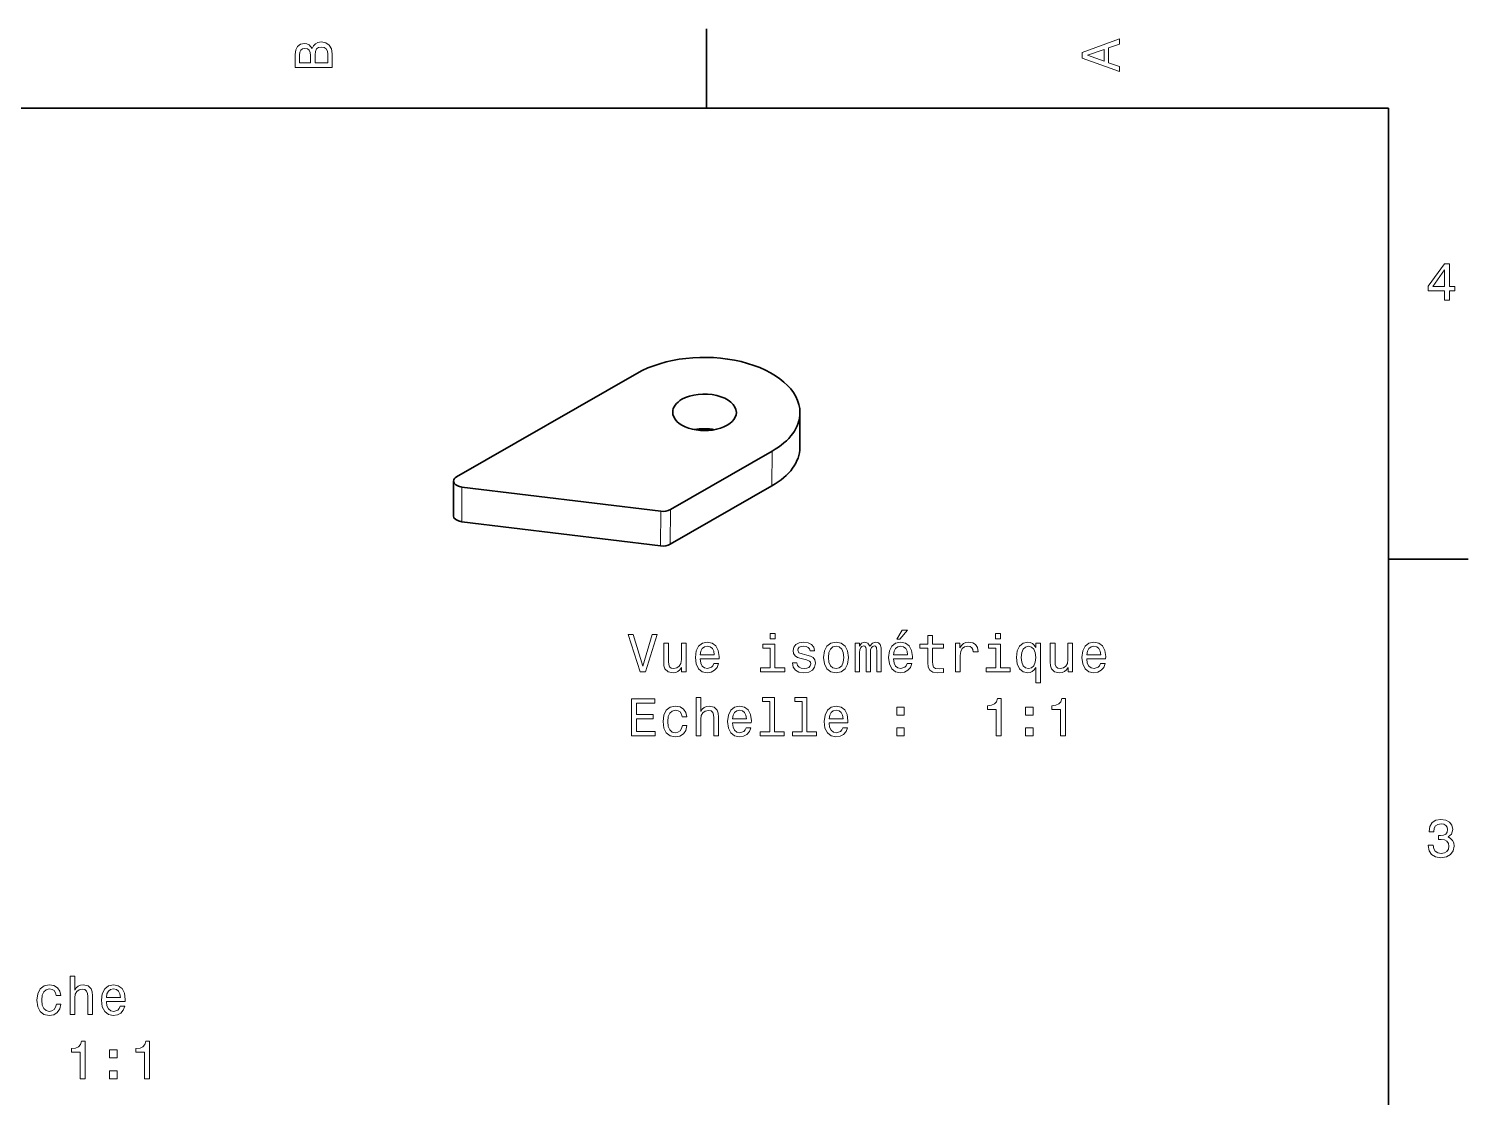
# Model space of a CAD drawing. Extents: x 0 to 297, y 0 to 210.
# Drawn here: x 158.8 to 294.5, y 106.7 to 207.5 of the extents above; entities that cross this region are included whole.
import ezdxf

# ---------------------------------------------------------------- set-up
doc = ezdxf.new("R2010")
doc.units = 0

msp = doc.modelspace()

# ---------------------------------------------------------------- linework, layer by layer
at = {"color": 7, "lineweight": 35, "ltscale": 0.1875}
for p, q in [((222.699997, 200), (222.699997, 207.5)), ((287, 157.5), (294.5, 157.5))]:
    msp.add_line(p, q, dxfattribs=at)
at = {"color": 7, "lineweight": 35}
for p, q in [((287, 200), (10, 200)), ((287, 10), (287, 200))]:
    msp.add_line(p, q, dxfattribs=at)
at = {"color": 7, "lineweight": 35, "ltscale": 0.490034}
msp.add_line((216.154358, 175.007568), (199.151367, 165.255066), dxfattribs=at)
at = {"color": 7, "lineweight": 35, "ltscale": 0.081789}
msp.add_line((231.509583, 168.035767), (231.519226, 171.307312), dxfattribs=at)
at = {"color": 7, "lineweight": 35, "ltscale": 0.27627}
for p, q in [((228.884216, 167.660278), (219.29834, 162.161987)), ((228.874573, 164.388733), (219.288696, 158.890442))]:
    msp.add_line(p, q, dxfattribs=at)
at = {"color": 7, "lineweight": 13, "ltscale": 0.081789}
for p, q in [((228.874573, 164.388733), (228.884216, 167.660278)), ((199.645447, 161.01239), (199.655151, 164.283936)), ((218.377991, 158.735718), (218.387695, 162.007263)), ((219.288696, 158.890442), (219.29834, 162.161987))]:
    msp.add_line(p, q, dxfattribs=at)
at = {"color": 7, "lineweight": 35, "ltscale": 0.081791}
msp.add_line((198.848938, 161.578247), (198.858582, 164.849854), dxfattribs=at)
at = {"color": 7, "lineweight": 35, "ltscale": 0.47176}
for p, q in [((218.387695, 162.007263), (199.655151, 164.283936)), ((218.377991, 158.735718), (199.645447, 161.01239))]:
    msp.add_line(p, q, dxfattribs=at)
at = {"color": 7, "lineweight": 13}
for points in [[(185.542007, 205.630417), (185.249496, 205.983429), (185.052811, 206.074219), (184.81073, 206.104477), (184.432495, 206.03891), (184.160156, 205.842224), (183.993729, 205.524506), (183.933212, 205.080704), (183.933212, 203.835022), (187.433212, 203.835022), (187.433212, 205.151306), (187.36261, 205.620331), (187.155838, 205.968307), (186.828018, 206.185165), (186.384216, 206.260818), (186.08667, 206.215424), (185.839554, 206.094391), (185.65799, 205.897705)], [(261.633209, 203.466858), (261.633209, 203.930847), (260.604401, 204.298996), (260.604401, 205.695969), (261.633209, 206.064133), (261.633209, 206.538193), (258.128174, 205.257217), (258.128174, 204.742798)], [(185.385666, 204.984879), (185.385666, 204.298996), (184.351807, 204.298996), (184.351807, 205.025223), (184.382065, 205.297562), (184.472839, 205.489197), (184.629181, 205.605194), (184.86116, 205.645538), (185.093155, 205.600143), (185.254532, 205.479111), (185.355408, 205.272339)], [(187.014618, 205.095825), (187.014618, 204.298996), (185.809296, 204.298996), (185.809296, 205.050446), (185.844589, 205.368164), (185.9505, 205.595108), (186.132065, 205.731277), (186.394302, 205.776657), (186.671692, 205.731277), (186.863327, 205.605194), (186.979324, 205.393372)], [(260.17572, 204.460388), (258.632477, 205), (260.17572, 205.539627)], [(292.277374, 181.916794), (292.731262, 181.916794), (292.731262, 182.784225), (293.23056, 182.784225), (293.23056, 183.187683), (292.731262, 183.187683), (292.731262, 185.341141), (292.272339, 185.341141), (290.739197, 183.228027), (290.739197, 182.784225), (292.277374, 182.784225)], [(291.162842, 183.187683), (292.277374, 184.756134), (292.277374, 183.187683)], [(240.642303, 149.943008), (240.93985, 149.943008), (241.640854, 150.800354), (241.146622, 150.800354)], [(217.57962, 150.371689), (216.702087, 147.391129), (215.799362, 150.371689), (215.320251, 150.371689), (216.449936, 146.866638), (216.954254, 146.866638), (218.058716, 150.371689)], [(220.782059, 149.574844), (220.338257, 149.574844), (220.338257, 148.011444), (220.287827, 147.648346), (220.141571, 147.386093), (219.914627, 147.224701), (219.617081, 147.174271), (219.380051, 147.214615), (219.228745, 147.335663), (219.143021, 147.542435), (219.122849, 147.83493), (219.122849, 149.574844), (218.679047, 149.574844), (218.679047, 147.794586), (218.694168, 147.436523), (218.789993, 147.138977), (219.082504, 146.866638), (219.551514, 146.770813), (219.80368, 146.806122), (220.020538, 146.896896), (220.207138, 147.053238), (220.358429, 147.280182), (220.358429, 146.866638), (220.782059, 146.866638)], [(222.118515, 148.092148), (223.893738, 148.092148), (223.898773, 148.29892), (223.818085, 148.878891), (223.596191, 149.312607), (223.243164, 149.574844), (222.774139, 149.67067), (222.315201, 149.569809), (221.962173, 149.287384), (221.735229, 148.828461), (221.654541, 148.223267), (221.730194, 147.602951), (221.957138, 147.149063), (222.305115, 146.866638), (222.759003, 146.770813), (223.152374, 146.83638), (223.475143, 147.007843), (223.712173, 147.280182), (223.848343, 147.643295), (223.409592, 147.643295), (223.318802, 147.441559), (223.187683, 147.290268), (222.814484, 147.169235), (222.527023, 147.224701), (222.310165, 147.401215), (222.168945, 147.68869), (222.118515, 148.077011)], [(222.118515, 148.465347), (222.173996, 148.813324), (222.310165, 149.070526), (222.516937, 149.226868), (222.789276, 149.282349), (223.056564, 149.226868), (223.263336, 149.070526), (223.38942, 148.813324), (223.434799, 148.465347)], [(229.158859, 147.239838), (229.158859, 149.48407), (228.019104, 149.48407), (228.019104, 149.105835), (228.715057, 149.105835), (228.715057, 147.239838), (227.807281, 147.239838), (227.807281, 146.866638), (230.076736, 146.866638), (230.076736, 147.239838)], [(229.173996, 150.487671), (228.704971, 150.487671), (228.704971, 149.983353), (229.173996, 149.983353)], [(232.164627, 148.445175), (231.735962, 148.546036), (231.418228, 148.662033), (231.312317, 148.899063), (231.34259, 149.065491), (231.448486, 149.186523), (231.619965, 149.262177), (231.867081, 149.292435), (232.104111, 149.262177), (232.29071, 149.171387), (232.411743, 149.035233), (232.462189, 148.853668), (232.895905, 148.853668), (232.895905, 148.863754), (232.820251, 149.191559), (232.61348, 149.448776), (232.29071, 149.610153), (231.867081, 149.67067), (231.4384, 149.610153), (231.125732, 149.443726), (230.929047, 149.196609), (230.868515, 148.883926), (230.91391, 148.581329), (231.055115, 148.369522), (231.287109, 148.218216), (231.625, 148.11232), (232.119247, 147.991272), (232.421829, 147.865204), (232.502533, 147.764328), (232.532791, 147.613037), (232.487396, 147.426437), (232.366364, 147.285233), (232.169678, 147.194443), (231.907425, 147.164185), (231.630051, 147.194443), (231.428314, 147.300354), (231.292145, 147.471832), (231.236679, 147.708862), (230.807999, 147.708862), (230.878601, 147.305405), (231.085373, 147.012894), (231.413193, 146.83638), (231.867081, 146.770813), (232.341141, 146.83638), (232.689117, 147.012894), (232.90094, 147.295319), (232.976593, 147.663467), (232.921112, 147.981186), (232.764771, 148.198044), (232.507568, 148.339264)], [(233.743164, 148.218216), (233.823853, 147.602951), (234.055847, 147.149063), (234.423996, 146.866638), (234.918228, 146.770813), (235.407425, 146.866638), (235.775574, 147.144012), (236.007568, 147.5979), (236.093307, 148.218216), (236.007568, 148.833496), (235.775574, 149.292435), (235.407425, 149.569809), (234.918228, 149.67067), (234.423996, 149.569809), (234.055847, 149.287384), (233.823853, 148.833496)], [(234.197052, 148.223267), (234.242432, 148.677155), (234.383652, 149.004974), (234.610596, 149.206696), (234.918228, 149.277298), (235.220825, 149.206696), (235.447769, 149.01001), (235.588989, 148.677155), (235.63942, 148.223267), (235.588989, 147.764328), (235.447769, 147.431473), (235.220825, 147.229752), (234.918228, 147.164185), (234.610596, 147.229752), (234.383652, 147.431473), (234.242432, 147.764328)], [(236.733795, 146.866638), (237.142303, 146.866638), (237.142303, 148.677155), (237.167511, 148.949493), (237.243164, 149.146179), (237.359161, 149.262177), (237.510452, 149.307556), (237.631485, 149.267212), (237.712189, 149.166351), (237.752533, 148.994873), (237.767654, 148.767929), (237.767654, 146.866638), (238.15094, 146.866638), (238.15094, 148.677155), (238.176163, 148.944443), (238.251801, 149.141129), (238.372849, 149.262177), (238.524139, 149.307556), (238.645172, 149.267212), (238.725876, 149.166351), (238.776306, 148.767929), (238.776306, 146.866638), (239.184799, 146.866638), (239.184799, 148.737671), (239.159592, 149.126007), (239.078888, 149.423553), (238.917511, 149.605118), (238.655273, 149.67067), (238.347626, 149.569809), (238.110596, 149.277298), (237.923996, 149.564758), (237.611313, 149.67067), (237.323853, 149.569809), (237.127167, 149.287384), (237.127167, 149.574844), (236.733795, 149.574844)], [(240.334656, 148.092148), (242.109879, 148.092148), (242.114914, 148.29892), (242.034225, 148.878891), (241.812317, 149.312607), (241.459305, 149.574844), (240.99028, 149.67067), (240.531342, 149.569809), (240.178314, 149.287384), (239.95137, 148.828461), (239.870682, 148.223267), (239.946335, 147.602951), (240.173279, 147.149063), (240.521255, 146.866638), (240.975143, 146.770813), (241.368515, 146.83638), (241.691284, 147.007843), (241.928314, 147.280182), (242.064484, 147.643295), (241.625732, 147.643295), (241.534943, 147.441559), (241.403824, 147.290268), (241.030624, 147.169235), (240.743164, 147.224701), (240.526306, 147.401215), (240.385086, 147.68869), (240.334656, 148.077011)], [(240.334656, 148.465347), (240.390137, 148.813324), (240.526306, 149.070526), (240.733078, 149.226868), (241.005402, 149.282349), (241.272705, 149.226868), (241.479477, 149.070526), (241.60556, 148.813324), (241.65094, 148.465347)], [(243.577454, 149.105835), (243.577454, 147.749207), (243.607712, 147.31044), (243.748932, 147.007843), (244.031342, 146.831329), (244.510452, 146.770813), (245.034943, 146.796036), (245.034943, 147.179321), (244.651657, 147.149063), (244.30368, 147.189407), (244.117081, 147.315491), (244.036392, 147.527298), (244.021255, 147.824844), (244.021255, 149.105835), (245.034943, 149.105835), (245.034943, 149.48407), (244.021255, 149.48407), (244.021255, 150.275864), (243.577454, 150.275864), (243.577454, 149.48407), (242.810883, 149.48407), (242.810883, 149.105835)], [(246.184799, 146.866638), (246.628601, 146.866638), (246.628601, 148.414902), (246.673996, 148.788101), (246.810165, 149.055405), (247.032059, 149.216782), (247.32962, 149.272263), (247.551514, 149.236954), (247.717941, 149.136093), (247.818802, 148.964615), (247.854111, 148.732635), (248.302948, 148.732635), (248.242432, 149.141129), (248.076019, 149.43364), (247.79863, 149.610153), (247.420395, 149.67067), (247.163193, 149.630325), (246.941284, 149.529465), (246.744598, 149.357986), (246.588257, 149.126007), (246.588257, 149.574844), (246.184799, 149.574844)], [(250.411026, 147.239838), (250.411026, 149.48407), (249.271255, 149.48407), (249.271255, 149.105835), (249.967224, 149.105835), (249.967224, 147.239838), (249.059448, 147.239838), (249.059448, 146.866638), (251.328888, 146.866638), (251.328888, 147.239838)], [(250.426147, 150.487671), (249.957138, 150.487671), (249.957138, 149.983353), (250.426147, 149.983353)], [(253.754684, 149.156265), (253.598343, 149.383209), (253.421829, 149.544586), (253.215057, 149.635376), (252.978027, 149.67067), (252.549347, 149.569809), (252.216492, 149.287384), (251.999634, 148.833496), (251.923996, 148.223267), (251.999634, 147.607986), (252.216492, 147.154099), (252.549347, 146.866638), (252.978027, 146.770813), (253.215057, 146.801071), (253.416794, 146.88681), (253.593292, 147.043152), (253.754684, 147.280182), (253.754684, 145.817642), (254.198486, 145.817642), (254.198486, 149.574844), (253.754684, 149.574844)], [(252.377884, 148.223267), (252.423279, 148.672119), (252.564484, 148.999924), (252.776306, 149.20166), (253.05368, 149.272263), (253.346191, 149.20166), (253.568085, 149.004974), (253.699203, 148.677155), (253.749634, 148.223267), (253.699203, 147.764328), (253.568085, 147.436523), (253.346191, 147.234787), (253.05368, 147.169235), (252.776306, 147.234787), (252.564484, 147.436523), (252.423279, 147.769379)], [(257.214325, 149.574844), (256.770538, 149.574844), (256.770538, 148.011444), (256.720093, 147.648346), (256.573853, 147.386093), (256.346893, 147.224701), (256.049347, 147.174271), (255.812317, 147.214615), (255.661026, 147.335663), (255.575287, 147.542435), (255.555115, 147.83493), (255.555115, 149.574844), (255.111313, 149.574844), (255.111313, 147.794586), (255.126434, 147.436523), (255.22226, 147.138977), (255.514771, 146.866638), (255.983795, 146.770813), (256.235962, 146.806122), (256.45282, 146.896896), (256.639404, 147.053238), (256.79071, 147.280182), (256.79071, 146.866638), (257.214325, 146.866638)], [(258.550781, 148.092148), (260.326019, 148.092148), (260.331055, 148.29892), (260.250366, 148.878891), (260.028442, 149.312607), (259.675415, 149.574844), (259.206421, 149.67067), (258.747467, 149.569809), (258.39444, 149.287384), (258.167511, 148.828461), (258.086823, 148.223267), (258.162476, 147.602951), (258.389404, 147.149063), (258.737396, 146.866638), (259.191284, 146.770813), (259.584656, 146.83638), (259.90741, 147.007843), (260.14444, 147.280182), (260.280609, 147.643295), (259.841858, 147.643295), (259.751068, 147.441559), (259.619965, 147.290268), (259.246765, 147.169235), (258.95929, 147.224701), (258.742432, 147.401215), (258.601227, 147.68869), (258.550781, 148.077011)], [(258.550781, 148.465347), (258.606262, 148.813324), (258.742432, 149.070526), (258.949219, 149.226868), (259.221558, 149.282349), (259.488831, 149.226868), (259.695618, 149.070526), (259.821686, 148.813324), (259.867065, 148.465347)], [(215.643021, 140.819809), (217.86203, 140.819809), (217.86203, 141.243439), (216.106995, 141.243439), (216.106995, 142.428604), (217.670395, 142.428604), (217.670395, 142.847183), (216.106995, 142.847183), (216.106995, 143.896179), (217.821686, 143.896179), (217.821686, 144.319809), (215.643021, 144.319809)], [(221.730194, 140.819809), (222.173996, 140.819809), (222.173996, 142.383209), (222.219391, 142.741272), (222.365631, 143.003525), (222.59259, 143.164917), (222.895172, 143.225433), (223.137253, 143.175003), (223.288544, 143.038834), (223.364197, 142.81189), (223.38942, 142.509293), (223.38942, 140.819809), (223.833221, 140.819809), (223.833221, 142.600067), (223.813049, 142.95813), (223.72226, 143.255692), (223.424713, 143.528015), (222.960739, 143.62384), (222.708572, 143.588547), (222.491714, 143.492722), (222.310165, 143.341415), (222.173996, 143.134644), (222.173996, 144.440842), (221.730194, 144.440842)], [(228.684799, 144.067642), (228.684799, 141.193008), (227.771973, 141.193008), (227.771973, 140.819809), (230.036392, 140.819809), (230.036392, 141.193008), (229.128601, 141.193008), (229.128601, 144.440842), (227.988831, 144.440842), (227.988831, 144.067642)], [(231.720825, 144.067642), (231.720825, 141.193008), (230.807999, 141.193008), (230.807999, 140.819809), (233.072418, 140.819809), (233.072418, 141.193008), (232.164627, 141.193008), (232.164627, 144.440842), (231.024857, 144.440842), (231.024857, 144.067642)], [(250.007568, 140.819809), (250.466492, 140.819809), (250.466492, 144.345032), (250.123566, 144.345032), (250.032776, 144.037384), (249.851227, 143.830612), (249.573853, 143.709579), (249.190567, 143.669235), (249.190567, 143.311157), (250.007568, 143.311157)], [(256.07962, 140.819809), (256.538544, 140.819809), (256.538544, 144.345032), (256.195618, 144.345032), (256.104828, 144.037384), (255.923279, 143.830612), (255.645889, 143.709579), (255.262604, 143.669235), (255.262604, 143.311157), (256.07962, 143.311157)], [(220.418945, 142.630325), (220.857712, 142.630325), (220.766937, 143.033783), (220.550079, 143.351517), (220.212173, 143.548203), (219.773422, 143.62384), (219.289276, 143.52298), (218.921112, 143.240555), (218.689133, 142.781631), (218.608429, 142.166351), (218.684082, 141.556122), (218.911026, 141.102234), (219.269104, 140.819809), (219.758286, 140.723984), (220.192001, 140.799637), (220.529907, 141.011444), (220.761887, 141.344299), (220.862762, 141.788101), (220.439133, 141.788101), (220.36348, 141.505692), (220.22226, 141.293869), (220.020538, 141.16275), (219.773422, 141.122406), (219.46579, 141.187958), (219.243881, 141.389694), (219.107712, 141.717499), (219.062317, 142.181488), (219.107712, 142.635376), (219.248917, 142.963181), (219.475876, 143.164917), (219.773422, 143.235519), (220.03566, 143.190125), (220.232361, 143.074127), (220.36348, 142.882492)], [(225.154541, 142.045319), (226.929764, 142.045319), (226.934799, 142.25209), (226.854111, 142.832062), (226.632202, 143.265778), (226.27919, 143.528015), (225.810165, 143.62384), (225.351227, 143.52298), (224.998199, 143.240555), (224.771255, 142.781631), (224.690567, 142.176437), (224.76622, 141.556122), (224.993164, 141.102234), (225.341141, 140.819809), (225.795029, 140.723984), (226.1884, 140.789551), (226.511169, 140.961014), (226.748199, 141.233353), (226.884369, 141.596466), (226.445618, 141.596466), (226.354828, 141.39473), (226.223709, 141.243439), (225.85051, 141.122406), (225.563049, 141.177872), (225.346191, 141.354385), (225.204971, 141.641861), (225.154541, 142.030182)], [(225.154541, 142.418518), (225.210022, 142.766495), (225.346191, 143.023697), (225.552963, 143.180038), (225.825287, 143.235519), (226.09259, 143.180038), (226.299362, 143.023697), (226.42543, 142.766495), (226.470825, 142.418518)], [(234.262619, 142.045319), (236.037827, 142.045319), (236.042877, 142.25209), (235.962189, 142.832062), (235.74028, 143.265778), (235.387253, 143.528015), (234.918228, 143.62384), (234.459305, 143.52298), (234.106277, 143.240555), (233.879333, 142.781631), (233.79863, 142.176437), (233.874283, 141.556122), (234.101227, 141.102234), (234.449219, 140.819809), (234.903107, 140.723984), (235.296478, 140.789551), (235.619247, 140.961014), (235.856277, 141.233353), (235.992432, 141.596466), (235.55368, 141.596466), (235.462906, 141.39473), (235.331772, 141.243439), (234.958572, 141.122406), (234.671112, 141.177872), (234.454254, 141.354385), (234.313049, 141.641861), (234.262619, 142.030182)], [(234.262619, 142.418518), (234.318085, 142.766495), (234.454254, 143.023697), (234.661026, 143.180038), (234.933365, 143.235519), (235.200653, 143.180038), (235.407425, 143.023697), (235.533508, 142.766495), (235.578888, 142.418518)], [(240.642303, 142.776581), (241.338257, 142.776581), (241.338257, 143.528015), (240.642303, 143.528015)], [(252.786377, 142.776581), (253.482346, 142.776581), (253.482346, 143.528015), (252.786377, 143.528015)], [(240.642303, 140.819809), (241.338257, 140.819809), (241.338257, 141.571243), (240.642303, 141.571243)], [(252.786377, 140.819809), (253.482346, 140.819809), (253.482346, 141.571243), (252.786377, 141.571243)], [(290.729126, 130.51622), (290.729126, 130.480911), (290.809814, 129.996765), (291.046844, 129.633652), (291.420044, 129.401657), (291.914276, 129.315933), (292.438782, 129.401657), (292.832153, 129.623566), (293.08429, 129.976593), (293.175079, 130.430481), (293.134735, 130.728027), (293.023773, 130.970108), (292.842224, 131.156708), (292.600159, 131.292877), (292.927948, 131.565216), (293.043945, 131.998932), (292.968292, 132.392303), (292.751434, 132.68985), (292.398407, 132.87645), (291.914276, 132.942017), (291.460388, 132.861313), (291.112396, 132.63942), (290.885468, 132.286392), (290.809814, 131.817368), (290.809814, 131.782074), (291.258636, 131.782074), (291.299011, 132.104828), (291.430115, 132.336823), (291.641937, 132.478027), (291.939484, 132.528473), (292.201721, 132.488113), (292.393372, 132.382217), (292.509369, 132.210739), (292.554749, 131.97876), (292.509369, 131.731628), (292.388336, 131.565216), (292.176514, 131.46434), (291.889069, 131.434082), (291.692383, 131.439133), (291.692383, 131.04071), (291.939484, 131.050797), (292.257202, 131.005417), (292.494232, 130.884369), (292.635468, 130.687683), (292.685883, 130.430481), (292.630402, 130.13797), (292.484161, 129.921112), (292.252167, 129.784943), (291.944519, 129.739563), (291.626801, 129.789993), (291.394806, 129.941284), (291.248566, 130.183365), (291.193085, 130.51622)], [(162.721588, 114.543457), (163.16539, 114.543457), (163.16539, 116.106857), (163.210785, 116.464928), (163.357025, 116.727173), (163.583984, 116.888557), (163.886566, 116.949074), (164.128647, 116.898643), (164.279938, 116.762474), (164.355591, 116.53553), (164.380814, 116.232941), (164.380814, 114.543457), (164.824615, 114.543457), (164.824615, 116.323715), (164.804443, 116.681786), (164.713654, 116.97934), (164.416107, 117.251671), (163.952133, 117.347488), (163.699982, 117.312187), (163.483124, 117.21637), (163.301559, 117.065071), (163.16539, 116.858299), (163.16539, 118.164497), (162.721588, 118.164497)], [(161.410355, 116.353973), (161.849106, 116.353973), (161.758331, 116.757431), (161.541473, 117.075157), (161.203583, 117.271843), (160.764816, 117.347488), (160.28067, 117.246628), (159.912506, 116.964203), (159.680527, 116.505272), (159.599823, 115.889999), (159.675476, 115.27977), (159.90242, 114.825874), (160.260498, 114.543457), (160.749695, 114.447639), (161.183411, 114.523285), (161.521301, 114.7351), (161.753296, 115.067955), (161.854156, 115.511757), (161.430527, 115.511757), (161.354874, 115.22934), (161.213669, 115.017517), (161.011932, 114.886398), (160.764816, 114.846054), (160.457184, 114.911613), (160.235275, 115.113342), (160.099106, 115.441154), (160.053726, 115.905128), (160.099106, 116.359016), (160.240326, 116.686829), (160.46727, 116.888557), (160.764816, 116.95916), (161.027069, 116.913773), (161.223755, 116.797783), (161.354874, 116.60614)], [(166.145935, 115.768959), (167.921158, 115.768959), (167.926193, 115.975731), (167.845505, 116.555702), (167.623596, 116.989426), (167.270569, 117.251671), (166.801559, 117.347488), (166.342621, 117.246628), (165.989594, 116.964203), (165.76265, 116.505272), (165.681961, 115.900085), (165.757614, 115.27977), (165.984558, 114.825874), (166.332535, 114.543457), (166.786423, 114.447639), (167.17981, 114.513199), (167.502563, 114.684669), (167.739594, 114.957001), (167.875763, 115.320114), (167.437012, 115.320114), (167.346222, 115.118385), (167.215103, 114.967087), (166.841904, 114.846054), (166.554443, 114.901527), (166.337585, 115.078041), (166.196365, 115.365501), (166.145935, 115.75383)], [(166.145935, 116.142159), (166.201416, 116.490143), (166.337585, 116.747345), (166.544357, 116.903687), (166.816681, 116.95916), (167.083984, 116.903687), (167.290756, 116.747345), (167.41684, 116.490143), (167.462219, 116.142159)], [(163.674759, 108.496628), (164.133698, 108.496628), (164.133698, 112.021843), (163.790756, 112.021843), (163.699982, 111.714211), (163.518417, 111.507431), (163.241043, 111.386398), (162.857758, 111.346054), (162.857758, 110.987984), (163.674759, 110.987984)], [(169.746796, 108.496628), (170.205734, 108.496628), (170.205734, 112.021843), (169.862793, 112.021843), (169.772018, 111.714211), (169.590454, 111.507431), (169.31308, 111.386398), (168.929794, 111.346054), (168.929794, 110.987984), (169.746796, 110.987984)], [(166.453583, 110.4534), (167.149536, 110.4534), (167.149536, 111.204842), (166.453583, 111.204842)], [(166.453583, 108.496628), (167.149536, 108.496628), (167.149536, 109.24807), (166.453583, 109.24807)]]:
    msp.add_lwpolyline(points, close=True, dxfattribs=at)
at = {"color": 7, "lineweight": 35}
for centre, major_axis, start_param, end_param in [((222.519287, 171.333923), (8.999939, -0.026611), 0.0000031611, 2.3580553199), ((222.519287, 171.333923), (3, -0.00885), 2.3580553199, 3.141553646), ((222.519287, 171.333923), (3, -0.00885), 6.2831462996, 8.641240627), ((222.519287, 171.333923), (3, -0.00885), 3.141553646, 6.2831462996), ((222.519287, 171.333923), (8.999939, -0.026611), 5.4996479735, 6.2831884682), ((222.509644, 168.062378), (3, -0.00885), 1.2450647859, 1.8965591237), ((222.509644, 168.062378), (8.999939, -0.026611), 5.4996479735, 6.2831884682), ((199.858582, 164.846863), (1, -0.00293), 3.1416015579, 4.5092150336), ((199.858582, 164.846863), (1, -0.00293), 2.3580553199, 3.1416015579), ((199.848938, 161.575317), (1, -0.00293), 3.1416015579, 4.5092150336), ((218.591125, 162.57019), (1, -0.00293), 4.5092150336, 5.4996479735), ((218.581482, 159.298645), (1, -0.00293), 4.5092150336, 5.4996479735)]:
    msp.add_ellipse(centre, major_axis=major_axis, ratio=0.575371, start_param=start_param, end_param=end_param, dxfattribs=at)

doc.saveas('drawing.dxf')
